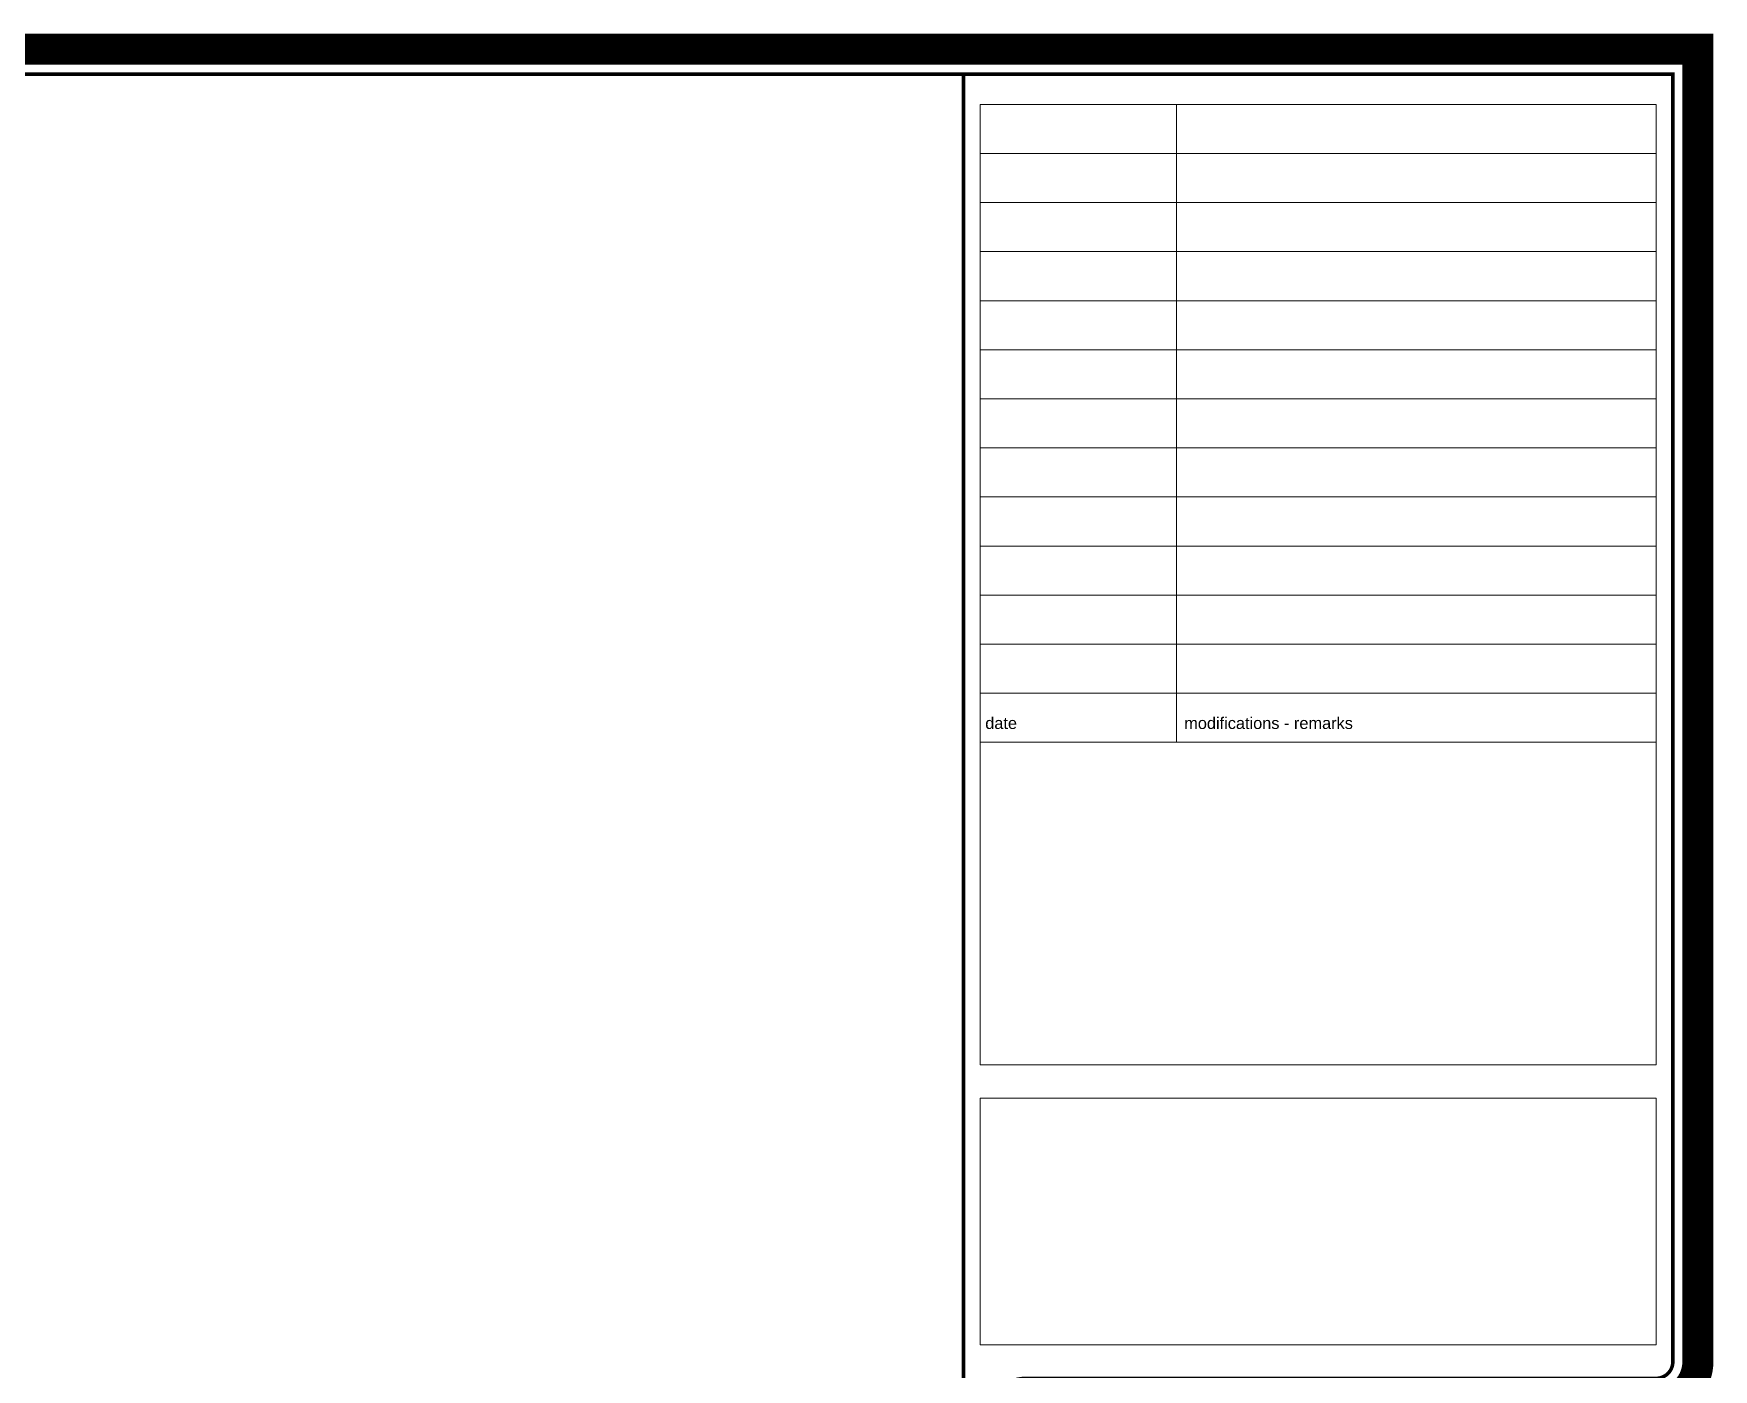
# Model space of a CAD drawing. Header units: millimetres. Extents: x 54215 to 67697, y 23496 to 56611.
# Drawn here: x 58060.5 to 58464.6, y 30433.6 to 30754.8 of the extents above; entities that cross this region are included whole.
import ezdxf

# ---------------------------------------------------------------- set-up
doc = ezdxf.new("R2010")
doc.units = ezdxf.units.MM
doc.layers.add('no3_lejand', color=255, linetype='Continuous', lineweight=13)
doc.styles.add('AT-ARIAL', font='arial.ttf')

msp = doc.modelspace()

# ---------------------------------------------------------------- linework, layer by layer
at = {"layer": 'no3_lejand', "color": 250}
for p, q in [((58335.469, 30737.803), (58335.469, 30584.402)), ((58288.239, 30726.003), (58450.8, 30726.003)), ((58288.239, 30714.203), (58450.8, 30714.203)), ((58288.239, 30702.403), (58450.8, 30702.403)), ((58288.239, 30690.603), (58450.8, 30690.603)), ((58288.239, 30678.803), (58450.8, 30678.803)), ((58288.239, 30667.003), (58450.8, 30667.003)), ((58288.239, 30655.202), (58450.8, 30655.202)), ((58288.239, 30643.402), (58450.8, 30643.402)), ((58288.239, 30631.602), (58450.8, 30631.602)), ((58288.239, 30619.802), (58450.8, 30619.802)), ((58288.239, 30608.002), (58450.8, 30608.002)), ((58288.239, 30596.202), (58450.8, 30596.202)), ((58288.239, 30584.402), (58450.8, 30584.402))]:
    msp.add_line(p, q, dxfattribs=at)
at = {"layer": 'no3_lejand', "color": 254}
for p, q in [((58288.239, 30498.829), (58288.239, 30439.489)), ((58450.8, 30498.829), (58288.239, 30498.829)), ((58450.8, 30498.829), (58450.8, 30439.489)), ((58450.8, 30439.489), (58288.239, 30439.489))]:
    msp.add_line(p, q, dxfattribs=at)
at = {"layer": 'no3_lejand', "color": 1, "const_width": 7.466}
msp.add_lwpolyline([(58460.835, 30171.094), (57504.96, 30171.094), (57504.96, 30751.094), (58460.835, 30751.094), (58460.835, 30435.475, -0.4142136), (58450.8, 30425.44), (58299.278, 30425.44, 0.4142136), (58295.264, 30421.427), (58295.264, 30323.892, 0.4142136), (58299.278, 30319.878), (58450.8, 30319.878, -0.4142136), (58460.835, 30309.843), (58460.835, 30171.094)], format="xyb", dxfattribs=at)
at = {"layer": 'no3_lejand', "color": 252, "const_width": 0.854}
msp.add_lwpolyline([(58454.814, 30435.475, -0.4142136), (58450.8, 30431.461), (58299.278, 30431.461, 0.4142136), (58289.243, 30421.427), (58289.243, 30323.892, 0.4142136), (58299.278, 30313.857), (58450.8, 30313.857, -0.4142136), (58454.814, 30309.843), (58454.814, 30177.115), (57510.981, 30177.115), (57510.981, 30745.074), (58454.814, 30745.074), (58454.814, 30435.475)], format="xyb", dxfattribs=at)
msp.add_lwpolyline([(58284.226, 30177.115), (58284.226, 30745.074)], dxfattribs=at)
at = {"layer": 'no3_lejand', "color": 250}
msp.add_lwpolyline([(58450.8, 30584.402), (58288.239, 30584.402), (58288.239, 30737.803), (58450.8, 30737.803)], close=True, dxfattribs=at)
msp.add_lwpolyline([(58288.239, 30584.402), (58288.239, 30506.856), (58450.8, 30506.856), (58450.8, 30584.402)], dxfattribs=at)

# ---------------------------------------------------------------- texts
at = {"layer": 'no3_lejand', "color": 252, "attachment_point": 1, "style": 'AT-ARIAL'}
for s, insert, char_height, width in [('date', (58289.438, 30590.427), 2.8097, 11.29718), ('modifications - remarks', (58337.294, 30590.427), 2.80969, 59.99468)]:
    msp.add_mtext(s, dxfattribs=dict(at, insert=insert, char_height=char_height, width=width))

doc.saveas('drawing.dxf')
